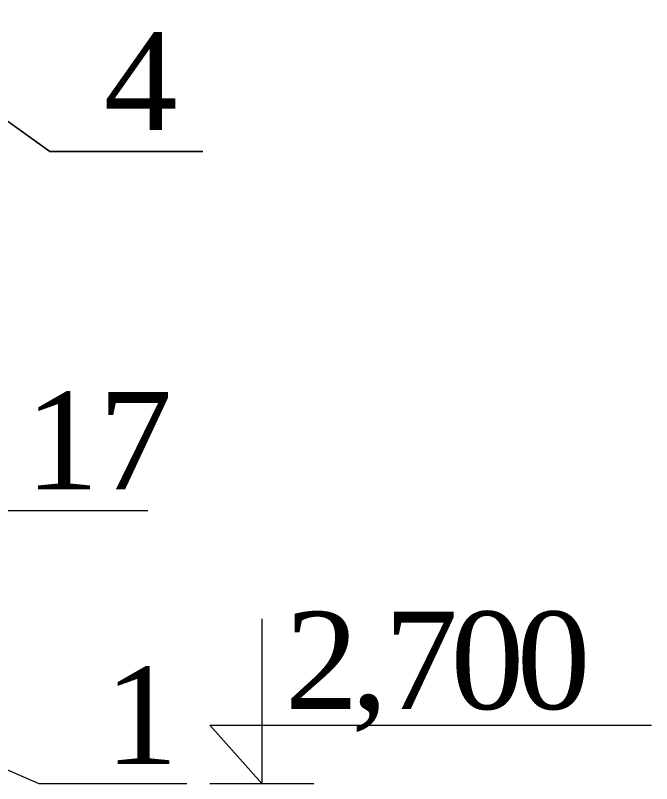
# Model space of a CAD drawing. Header units: millimetres. Extents: x 873544 to 1143527, y -837564 to -766512.
# Drawn here: x 1027204 to 1029163, y -779149 to -776783 of the extents above; entities that cross this region are included whole.
import ezdxf

# ---------------------------------------------------------------- set-up
doc = ezdxf.new("R2010")
doc.units = ezdxf.units.MM
for name, color, linetype, lineweight in [('Qeyd xətti', 7, 'Continuous', 9), ('Seviyyenin shaquli isharesi', 7, 'Continuous', 9), ('Yazı-2', 7, 'Continuous', 15)]:
    doc.layers.add(name, color=color, linetype=linetype, lineweight=lineweight)
doc.styles.add('Times New  Roman', font='times.ttf')

msp = doc.modelspace()

# ---------------------------------------------------------------- linework, layer by layer
at = {"linetype": 'Continuous', "lineweight": 9}
for p, q in [((1026725.7, -776783), (1027310.7, -777202.7)), ((1027310.7, -777202.7), (1027780.9, -777202.7)), ((1027277, -779149.3), (1027732.4, -779149.3))]:
    msp.add_line(p, q, dxfattribs=at)
at = {"color": 0, "linetype": 'Continuous', "lineweight": 9}
msp.add_line((1026569.5, -778841.4), (1027277, -779149.3), dxfattribs=at)
at = {"layer": 'Qeyd xətti', "color": 0}
for points in [[(1027780.9, -777202.7), (1027310.7, -777202.7), (1026725.7, -776783)], [(1027611.6, -778308.7), (1027156.2, -778308.7), (1025854.8, -778870.3)], [(1026569.5, -778841.4), (1027277, -779149.3), (1027732.4, -779149.3)]]:
    msp.add_lwpolyline(points, dxfattribs=at)
at = {"layer": 'Seviyyenin shaquli isharesi'}
msp.add_line((1027803, -779149.3), (1028123, -779149.3), dxfattribs=at)
msp.add_line((1027803, -779149.3), (1028123, -779149.3), dxfattribs=at)
msp.add_lwpolyline([(1027963, -778642.2), (1027963, -779149.3), (1027803, -778969.3), (1029163, -778969.3)], dxfattribs=at)

# ---------------------------------------------------------------- texts
at = {"linetype": 'Continuous', "lineweight": 9, "char_height": 300, "attachment_point": 4, "style": 'Times New  Roman'}
for s, insert in [('4', (1027476.9, -776986.1)), ('17', (1027234.5, -778092.8)), ('1', (1027478.9, -778939.2))]:
    msp.add_mtext(s, dxfattribs=dict(at, insert=insert))
at = {"layer": 'Yazı-2', "insert": (1028493.1, -778804.9), "char_height": 300, "attachment_point": 5, "style": 'Times New  Roman'}
msp.add_mtext('{\\T0.9;2\\fTimes New Roman|b0|i0|c238|p18;,\\fTimes New Roman|b0|i0|c204|p18;700}', dxfattribs=at)

doc.saveas('drawing.dxf')
